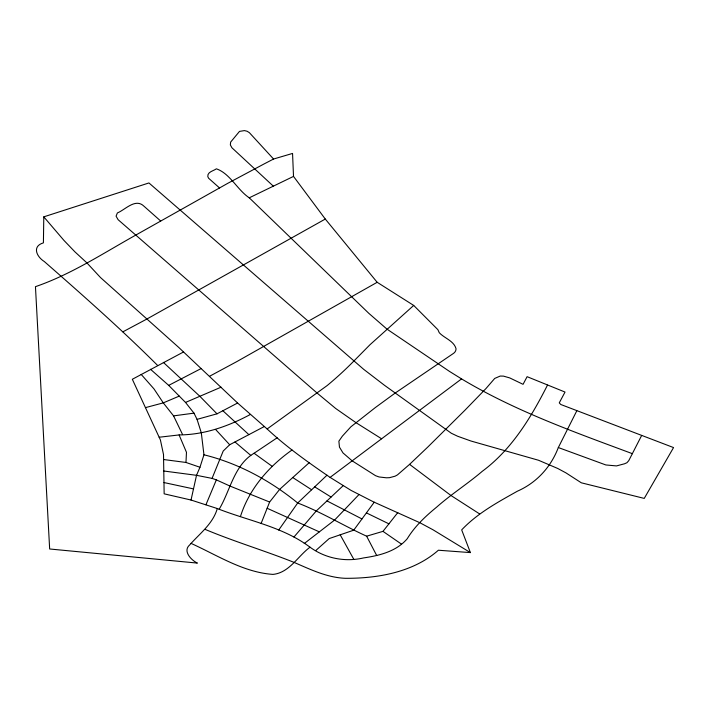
<?xml version="1.0" encoding="UTF-8"?>
<svg xmlns="http://www.w3.org/2000/svg" width="709" height="709" viewBox="0 0 709 709"><rect width="100%" height="100%" fill="white"/><g stroke="black" fill="none" stroke-linecap="round" stroke-linejoin="round"><path stroke-width="1.06" d="M547.49 385.111C531.138 417.344 511.783 449.471 482.262 471.317C467.515 483.919 451.057 494.341 436.549 507.219C425.418 516.303 414.738 526.406 407.232 538.743C396.358 551.46 379.492 555.59 363.62 557.912C345.088 562.272 325.413 558.435 310.019 547.197C282.785 526.716 248.442 520.849 217.317 508.548C212.824 523.986 199.823 533.398 189.746 544.875C182.373 551.008 191.333 560.296 197.386 563.088L49.657 548.988L35.45 286.666C71.184 274.383 102.84 253.494 135.632 235.175L227.819 183.294L263.961 164.009L273.568 159.02L292.551 153.436L293.517 176.399L325.298 219.054L377.17 282.288L413.702 305.428L437.914 329.703L439.261 332.716C444.446 338.282 453.778 340.799 456.011 348.598A10.644 7.365 15.8 0 1 453.299 353.525L395.25 393.008L375.3 407.595L350.875 426.809L342.35 436.159L338.875 441.175L339.46 447.122L342.996 452.927L352.143 460.832L375.548 475.686L379.058 476.962L386.37 477.795L389.507 477.68L395.081 476.191L397.421 474.915L409.58 464.368L427.855 446.989L464.838 410.325L485.922 388.603L494.731 378.42L500.226 376.054L503.479 376.116L509.753 377.924L523.065 384.322L527.106 376.683L565.029 392.059L559.25 402.872L560.784 404.493L673.55 447.574L644.242 498.409L581.336 482.811L565.968 472.894L557.744 468.472L538.494 460.247L470.953 441.016L457.615 436.239L451.305 433.234L384.473 385.288L363.682 369.327L148.934 182.949L43.79 216.848L43.409 242.868C31.87 246.227 36.514 256.693 44.312 261.541C82.856 295.29 121.31 329.242 157.602 365.427M150.485 369.256L168.698 385.377L185.519 402.437L193.991 413.143L197.058 419.365L201.294 432.747L203.953 454.797L199.973 467.258L185.98 462.463L186.467 452.298L179.093 434.936L159.153 437.231M217.317 508.548L191.031 500.031L196.517 475.322L199.973 467.258M261.063 523.579L269.624 502.025L279.647 489.378L309.186 462.711M205.947 504.737L216.351 479.869L230.097 486.108L269.624 502.025M240.422 516.604C249.089 489.015 268.676 466.46 292.019 450.002M163.832 471.015L196.517 475.322L212.062 478.389L223.211 451.03L229.681 444.738L264.28 426.543M219.196 509.204C230.31 490.584 234.076 465.015 254.088 453.255L277.166 437.781M641.645 435.494L628.75 460.664L626.951 462.711L624.549 463.775L616.484 465.919L605.867 464.962L558.329 447.547C550.884 467.151 536.58 482.758 517.375 491.204C497.629 502.291 477.423 513.236 461.674 529.889L470.395 552.595L438.384 550.228C413.4 572.26 377.72 578.517 345.292 578.305C327.053 577.578 310.48 569.478 294.04 562.379C264.67 550.663 234.316 541.623 205.149 529.393M576.816 410.768L558.329 447.547M278.699 530.066L297.691 502.991L326.991 475.207M374.246 502.202L353.729 530.181L329.198 538.565L315.771 550.538M203.953 454.797C238.375 463.261 270.306 480.622 297.691 502.991C321.567 512.164 343.413 525.617 366.624 536.181L382.984 531.36L397.793 512.589M293.969 537.014L316.232 510.994L343.386 485.479M359.055 494.492L334.63 520.043L304.25 543.537M310.019 547.197C297.833 556.122 289.325 572.81 272.974 574.396C243.364 572.367 217.433 555.315 191.005 543.36M413.702 305.428L370.001 344.716L353.995 360.908A579.554 401.134 15.8 0 1 327.141 385.572L267.133 428.963L237.604 403.013L178.686 347.383L100.474 277.511L86.87 262.853L74.959 251.881L63.978 240.44L43.79 216.848M632.455 453.698C574.166 432.011 515.106 411.007 461.559 378.898L330.093 477.379C308.247 462.392 286.542 447.069 267.133 428.963M377.17 282.288L236.841 361.59L209.704 376.195M325.298 219.054L146.63 319.165L122.887 331.83M197.058 419.365L217.007 413.826L237.604 403.013M168.698 385.377L201.356 368.441M183.596 351.939L132.326 379.271L160.411 439.952L163.513 454.566L164.151 493.827L191.031 500.031M219.568 187.982L208.632 178.26L207.799 176.63C207.232 171.844 213.471 170.975 216.378 168.822C230 173.457 237.347 189.915 249.258 197.811L293.517 176.399M179.093 434.936C204.458 434.75 228.076 426.393 250.259 414.526M185.519 402.437L221.075 387.185M179.253 396.101L163.283 402.88L145.451 407.631M141.162 374.379L153.942 388.842L163.283 402.88L173.563 415.873L193.991 413.143M163.611 459.521L185.98 462.463M164.001 482.563L193.504 488.9M212.062 478.389L216.351 479.869M267.142 508.264L319.342 531.865M366.411 512.891L388.922 523.845M326.964 500.909L361.971 518.944M470.395 552.595L432.977 529.765L419.941 522.763L373.546 501.901L351.097 490.424L330.093 477.379M461.559 378.898L449.595 371.472L386.99 329.127L368.786 313.298L249.258 197.811M381.61 438.782L355.971 422.653L335.676 408.473L317.127 393.078L118.093 219.675L116.081 216.165L117.384 212.939C125.307 209.749 135.428 197.829 143.98 206.213L160.668 221.004M314.699 486.87L331.076 497.044M292.587 477.423L311.632 489.768M479.603 513.919L450.942 495.485L409.58 464.368M382.984 531.36L401.454 544.104M254.088 453.255L272.026 466.221M235.007 441.982L250.8 455.408M273.337 186.166L231.914 147.764L230.345 144.902L230.647 142.092L239.491 131.404L244.437 130.598L247.104 131.254L249.382 132.672L273.568 159.02M222.874 410.741L248.894 434.661M163.362 362.379L199.858 396.287L217.007 413.826M229.681 444.738L215.899 429.796M340.16 534.763L353.747 559.224M366.624 536.181L376.692 555.501M173.563 415.873L182.559 434.52"/></g></svg>
